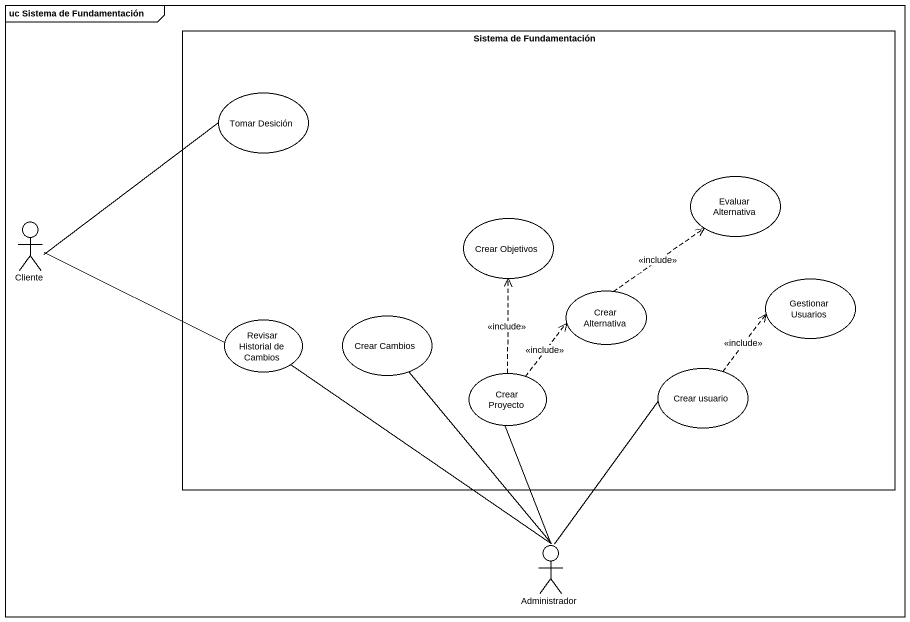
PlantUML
@startuml
mainframe uc Sistema de Fundamentación
rectangle "Sistema de Fundamentación" as Sistema_de_Fundamentación {
  usecase "Tomar Desición" as Tomar_Desición
  usecase "Evaluar Alternativa" as Evaluar_Alternativa
  usecase "Crear Objetivos" as Crear_Objetivos
  usecase "Crear Cambios" as Crear_Cambios
  usecase "Crear Alternativa" as Crear_Alternativa
  usecase "Gestionar Usuarios" as Gestionar_Usuarios
  usecase "Revisar Historial de Cambios" as Revisar_Historial_de_Cambios
  usecase "Crear Proyecto" as Crear_Proyecto
  usecase "Crear usuario" as Crear_usuario
}
actor Cliente
actor Administrador
Cliente -right- Tomar_Desición
Cliente -right- Revisar_Historial_de_Cambios
Crear_Alternativa .up.> Evaluar_Alternativa : <<include>>
Crear_Proyecto .up.> Crear_Objetivos : <<include>>
Crear_Proyecto .up.> Crear_Alternativa : <<include>>
Crear_usuario .up.> Gestionar_Usuarios : <<include>>
Administrador -up- Crear_Cambios
Administrador -up- Revisar_Historial_de_Cambios
Administrador -up- Crear_Proyecto
Administrador -up- Crear_usuario
@enduml
